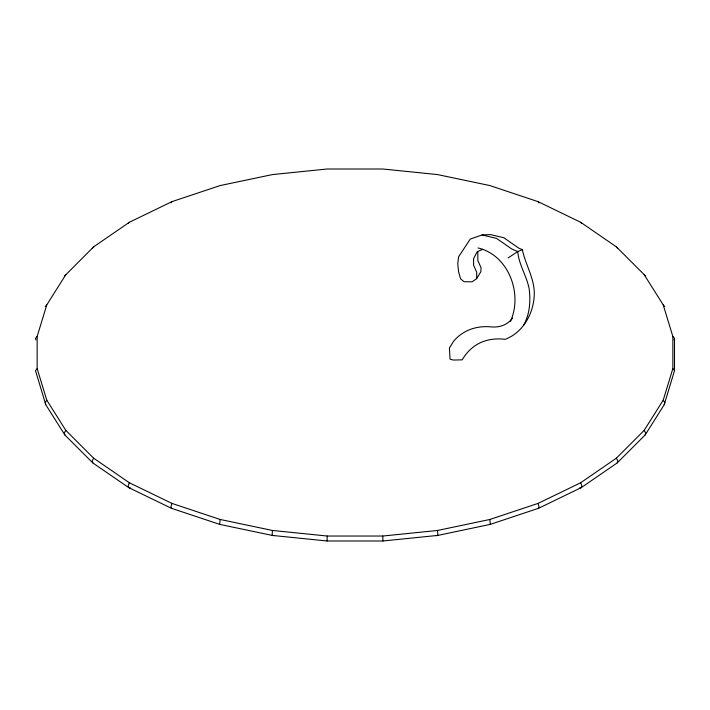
<?xml version="1.0" encoding="UTF-8"?>
<svg xmlns="http://www.w3.org/2000/svg" width="710" height="710" viewBox="0 0 710 710"><rect width="100%" height="100%" fill="white"/><g stroke="black" fill="none" stroke-linecap="round" stroke-linejoin="round"><path stroke-width="1.06" d="M512.558 318.115A64.645 37.328 60 0 1 491.302 326.893A119.245 68.843 60 0 0 453.619 341.199L449.43 347.962L450.051 359.154L453.291 360.05L462.219 359.846A114.816 66.287 60 0 1 505.147 339.327C522.516 332.857 533.05 314.468 534.177 296.54C535.5 279.864 525.569 265.363 522.338 249.698L518.646 248.065L503.878 237.779L490.468 234.593L482.046 234.957L470.26 239.057L458.598 256.798L457.764 263.721L458.58 271.806L460.595 278.861L464.047 281.719L472.141 281.799L476.623 278.666L476.756 272.294L473.588 265.238L473.588 258.697L477.182 251.748L482.685 249.299M65.826 274.663L46.798 304.839L37.142 336.469L37.142 368.579L35.5 370.655L45.786 404.709L64.867 434.981L92.77 462.884L128.634 487.566L171.385 508.271L219.709 524.379L272.143 535.402L327.097 540.993L382.903 540.993L382.805 536.032L437.582 530.459L489.847 519.471L538.011 503.417L580.62 482.782L616.369 458.181L644.174 430.375L663.202 400.2L672.858 368.579L672.858 336.469L663.202 304.839L644.174 274.663L616.369 246.858L580.62 222.257L538.011 201.622L489.847 185.567L437.582 174.58L382.805 169.007L327.195 169.007L272.418 174.58L220.153 185.567L171.989 201.622L129.38 222.257L93.631 246.858L64.326 276.261M37.142 368.579L46.798 400.2L65.826 430.375L93.631 458.181L129.38 482.782L171.989 503.417L220.153 519.471L272.418 530.459L327.195 536.032L327.097 540.993M435.833 535.624A321.035 67.84 81.2 0 0 437.857 535.402L490.291 524.379L489.847 519.471M272.418 530.459L272.143 535.402A321.035 67.84 -81.2 0 0 274.166 535.624M490.291 524.379L538.615 508.271L538.961 506.195L538.011 503.417M538.615 508.271L581.366 487.566L617.23 462.884L617.718 460.728L616.369 458.181M220.153 519.471L219.709 524.379M617.23 462.884L645.133 434.981L645.674 432.772L644.174 430.375M674.101 339.975L674.5 338.377L672.858 336.469M645.133 434.981L664.214 404.709L664.791 402.446L663.202 400.2M674.5 338.377L674.5 370.655L664.214 404.709M171.989 503.417L171.039 506.195L171.385 508.271M510.41 321.444C522.986 294.073 508.697 255.05 477.99 247.959M523.545 325.358C529.846 314.193 530.716 301.182 529.154 288.695C526.642 275.933 518.832 264.546 517.741 251.597L511.546 248.855L496.53 238.391L482.046 234.957M129.38 482.782L128.217 485.454L128.634 487.566A321.035 185.354 -60 0 0 130.684 488.116M93.631 458.181L92.282 460.728L92.77 462.884M476.623 278.666L480.901 271.655L480.99 267.555L477.839 260.543L477.839 252.245M65.826 430.375L64.326 432.772L64.867 434.981M46.798 400.2L45.209 402.446L45.786 404.709M171.039 202.838L171.989 201.622M37.142 336.469L35.5 338.377L35.899 339.975M128.217 223.588L129.38 222.257M45.209 306.596L46.798 304.839M92.282 248.314L93.631 246.858M508.165 257.881L517.741 251.597L522.338 249.698M382.903 540.993L437.857 535.402L437.582 530.459M327.195 536.032L382.805 536.032M644.174 274.663L645.674 276.261M616.369 246.858L617.718 248.314M663.202 304.839L664.791 306.596M580.62 222.257L581.783 223.588M672.858 368.579L674.5 370.655M538.011 201.622L538.961 202.838M580.62 482.782L581.783 485.454L581.366 487.566A321.035 185.354 60 0 1 579.316 488.116"/></g></svg>
